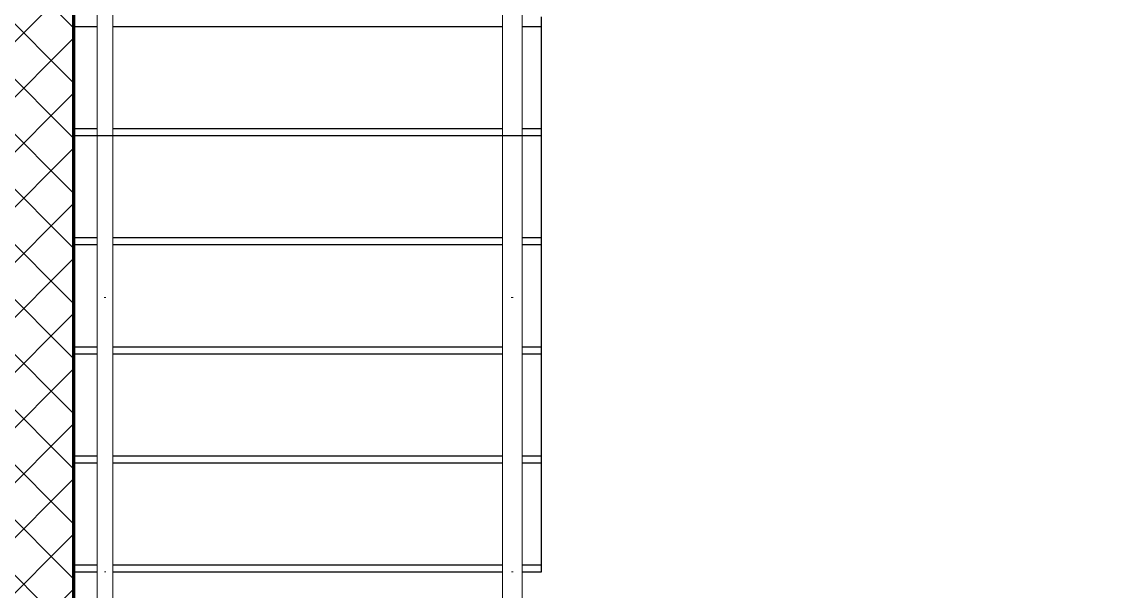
# Model space of a CAD drawing. Header units: millimetres. Extents: x -4391136 to -1798569, y -886572 to -291056.
# Drawn here: x -2385665 to -2382899, y -328362 to -326899 of the extents above; entities that cross this region are included whole.
import ezdxf

# ---------------------------------------------------------------- set-up
doc = ezdxf.new("R2010")
doc.units = ezdxf.units.MM
for name, color, linetype in [('_PP-Dim', 1, 'Continuous'), ('Xref-C-1-PP17-AR-2214-01-B$0$A-FLOR-E', 251, 'Continuous'), ('Xref-C-1-PP17-AR-2214-01-B$0$A-FLOR-HRAL', 251, 'Continuous'), ('Xref-C-1-PP17-AR-2214-01-B$0$A-Wall', 251, 'Continuous'), ('Xref-C-1-PP17-AR-2214-01-B$0$A-WALL-PATT', 251, 'Continuous'), ('Xref-C-1-PP17-AR-2214-01-B$0$S-BEAM', 251, 'Continuous'), ('Xref-C-1-PP17-AR-2214-01-B$0$S-STRS-E', 251, 'Continuous'), ('Xref-C-1-PP17-AR-2214-01-B$0$WALL-E', 251, 'Continuous')]:
    doc.layers.add(name, color=color, linetype=linetype)

# ---------------------------------------------------------------- blocks, each defined once
blk = doc.blocks.new('Xref-C-1-PP17-AR-2214-01-B$0$Top Rail Type - Top Rail_Internal_-V99-ENTRANCE 2 - LOWER ROOF FLOOR PLAN01-flat-1')
at = {"layer": 'Xref-C-1-PP17-AR-2214-01-B$0$A-FLOR-HRAL', "lineweight": 9}
for p, q in [((-2738492.744708747, -504316.9537766822), (-2738542.744708747, -504345.8212901417)), ((-2738492.744708747, -505454.4964230325), (-2738492.744708747, -504316.9537766822)), ((-2738542.744708747, -505454.4964230325), (-2738542.744708747, -504345.8212901417)), ((-2738542.744708747, -505454.4964230325), (-2738492.744708747, -505454.4964230325)), ((-2738542.744708747, -505454.4964230325), (-2738492.744708747, -505454.4964230325)), ((-2738542.744708747, -505848.9466707954), (-2738542.744708747, -505454.4964230325)), ((-2738492.744708747, -505798.9466707953), (-2738492.744708747, -505454.4964230325)), ((-2738137.744708745, -505798.9466707953), (-2738492.744708747, -505798.9466707953)), ((-2737017.744708746, -505798.9466707953), (-2738137.744708745, -505798.9466707953)), ((-2736942.11790655, -505798.9466707953), (-2737017.744708746, -505798.9466707953)), ((-2736942.11790655, -505848.9466707954), (-2736942.11790655, -505798.9466707953)), ((-2738137.744708745, -505848.9466707954), (-2738542.744708747, -505848.9466707954)), ((-2737017.744708746, -505848.9466707954), (-2738137.744708745, -505848.9466707954)), ((-2736942.11790655, -505848.9466707954), (-2737017.744708746, -505848.9466707954))]:
    blk.add_line(p, q, dxfattribs=at)
blk = doc.blocks.new('Xref-C-1-PP17-AR-2214-01-B$0$Top Rail Type - Top Rail_Internal_-30607441-ENTRANCE 2 - LOWER ROOF FLOOR PLAN01-flat-1')
at = {"layer": 'Xref-C-1-PP17-AR-2214-01-B$0$A-FLOR-HRAL', "lineweight": 9}
for p, q in [((-2737024.914614409, -505798.9466707959), (-2737768.91461441, -505798.9466707959)), ((-2736942.117906553, -505798.9466707959), (-2737024.914614409, -505798.9466707959)), ((-2736942.11790655, -505799.7985251381), (-2736942.11790655, -505848.0948164526)), ((-2736942.11790655, -505848.0948164526), (-2736942.11790655, -505799.7985251381)), ((-2737722.003110425, -505826.5598823771), (-2737722.003110425, -505821.3334592136)), ((-2737768.91461441, -505848.9466707958), (-2737024.914614409, -505848.9466707958)), ((-2737024.914614409, -505848.9466707958), (-2736942.117906553, -505848.9466707958))]:
    blk.add_line(p, q, dxfattribs=at)
blk.add_lwpolyline([(-2737017.767726824, -505825.9289741977), (-2737017.767726824, -505825.9289741977, 0.01161186178207558), (-2737017.767726823, -505821.9643673928)], format="xyb", dxfattribs=at)
blk = doc.blocks.new('Xref-C-1-PP17-AR-2214-01-B$0$Handrail Type - Handrail_Internal_-V98-ENTRANCE 2 - LOWER ROOF FLOOR PLAN01-flat-1')
at = {"layer": 'Xref-C-1-PP17-AR-2214-01-B$0$A-FLOR-HRAL', "lineweight": 9}
for p, q in [((-2739612.744708745, -506848.9466707954), (-2739612.744708745, -506948.9466707954)), ((-2738137.744708745, -506848.9466707954), (-2739612.744708745, -506848.9466707954)), ((-2737017.744708746, -506848.9466707954), (-2738137.744708745, -506848.9466707954)), ((-2736717.744708745, -506848.9466707954), (-2737017.744708746, -506848.9466707954)), ((-2736717.744708745, -506888.9466707954), (-2736717.744708745, -506848.9466707954)), ((-2739572.744708746, -506888.9466707954), (-2739572.744708746, -506948.9466707954)), ((-2738137.744708745, -506888.9466707954), (-2739572.744708746, -506888.9466707954)), ((-2737017.744708746, -506888.9466707954), (-2738137.744708745, -506888.9466707954)), ((-2736717.744708745, -506888.9466707954), (-2737017.744708746, -506888.9466707954)), ((-2739572.744708746, -506948.9466707954), (-2739612.744708745, -506948.9466707954))]:
    blk.add_line(p, q, dxfattribs=at)
blk = doc.blocks.new('Xref-C-1-PP17-AR-2214-01-B$0$Handrail Type - Handrail_Internal_-30607385-ENTRANCE 2 - LOWER ROOF FLOOR PLAN01-flat-1')
at = {"layer": 'Xref-C-1-PP17-AR-2214-01-B$0$A-FLOR-HRAL', "lineweight": 9}
for p, q in [((-2737023.480633277, -506848.946670796), (-2737759.480633277, -506848.946670796)), ((-2737721.951430089, -506871.0372400608), (-2737721.951430089, -506866.8561015301)), ((-2736717.744708748, -506848.9466707959), (-2737023.480633277, -506848.9466707959)), ((-2736717.744708745, -506849.6281542697), (-2736717.744708745, -506888.2651873212)), ((-2736717.744708745, -506888.2651873212), (-2736717.744708745, -506849.6281542697)), ((-2737759.480633277, -506888.946670796), (-2737023.480633277, -506888.946670796)), ((-2737023.480633277, -506888.946670796), (-2736717.744708748, -506888.946670796))]:
    blk.add_line(p, q, dxfattribs=at)
blk.add_lwpolyline([(-2737017.772790028, -506866.9643180949), (-2737017.772790028, -506866.9643180949, -0.0144252779932895), (-2737017.773794089, -506870.9285098599)], format="xyb", dxfattribs=at)
blk = doc.blocks.new('W-1-PP17-ENT2_REV00_20260526-152612_EX_LOPF-1')
at = {"layer": 'Xref-C-1-PP17-AR-2214-01-B$0$A-WALL-PATT', "lineweight": 9}
h = blk.add_hatch(dxfattribs=at)
h.set_pattern_fill('ACET-2D-FP_25', color=256, angle=-89.99999999999999, style=0, pattern_type=2)
h.set_pattern_definition([(315, (496648.9466707949, -2740142.744708746), (70.71067811865474, 70.71067811865478), []), (45, (496648.9466707949, -2740142.744708746), (-70.71067811865478, 70.71067811865474), [])])
h.paths.add_polyline_path([(-10300.00000000233, -499.9999999954016), (-10500.00000000233, -499.9999999954016), (-10500.00000000233, -4699.999999995867), (-10300.00000000233, -4699.999999995867)])
at = {"layer": 'Xref-C-1-PP17-AR-2214-01-B$0$A-FLOR-E'}
blk.add_line((-10300.00000000186, -500.0176397865289), (-10300.00000000186, -4699.999999999593), dxfattribs=at)
at = {"layer": 'Xref-C-1-PP17-AR-2214-01-B$0$A-Wall', "lineweight": 70}
blk.add_line((-10300.00000000186, -4699.999999999593), (-10300.00000000186, -499.9999999986612), dxfattribs=at)
at = {"layer": 'Xref-C-1-PP17-AR-2214-01-B$0$S-BEAM'}
blk.add_line((-10299.99999829847, -3150.008819893061), (-10299.99999829847, -599.9999999986612), dxfattribs=at)
at = {"layer": 'Xref-C-1-PP17-AR-2214-01-B$0$S-STRS-E'}
for p, q in [((-10300.00000000186, -500.0176397865289), (-10300.00000000186, -3124.999999999593)), ((-9100.000000001863, -3124.999999999593), (-9100.000000001863, -1699.999999998196)), ((-10300.00000000186, -1724.999999999593), (-10240.00000000186, -1724.999999999593)), ((-10200.00000000186, -1724.999999999593), (-9200.000000001863, -1724.999999999593)), ((-9150.000000001863, -1724.999999999593), (-9100.000000001863, -1724.999999999593)), ((-10300.00000000186, -1987.000000000058), (-10240.00000000186, -1987.000000000058)), ((-10200.00000000186, -1987.000000000058), (-9200.000000001863, -1987.000000000058)), ((-9150.000000001863, -1987.000000000058), (-9100.000000001863, -1987.000000000058)), ((-10300.00000000186, -2005.000000000058), (-9100.000000001863, -2005.000000000058)), ((-10300.00000000186, -2266.999999999593), (-10240.00000000186, -2266.999999999593)), ((-10200.00000000186, -2266.999999999593), (-9200.000000001863, -2266.999999999593)), ((-9150.000000001863, -2266.999999999593), (-9100.000000001863, -2266.999999999593)), ((-10300.00000000186, -2285.000000000058), (-10240.00000000186, -2285.000000000058)), ((-10200.00000000186, -2285.000000000058), (-9200.000000001863, -2285.000000000058)), ((-9150.000000001863, -2285.000000000058), (-9100.000000001863, -2285.000000000058)), ((-10300.00000000186, -2546.999999999593), (-10240.00000000186, -2546.999999999593)), ((-10300.00000000186, -2564.999999999593), (-10240.00000000186, -2564.999999999593)), ((-10200.00000000186, -2546.999999999593), (-9200.000000001863, -2546.999999999593)), ((-10200.00000000186, -2564.999999999593), (-9200.000000001863, -2564.999999999593)), ((-9150.000000001863, -2546.999999999593), (-9100.000000001863, -2546.999999999593)), ((-9150.000000001863, -2564.999999999593), (-9100.000000001863, -2564.999999999593)), ((-10300.00000000186, -2827.000000000058), (-10240.00000000186, -2827.000000000058)), ((-10300.00000000186, -2845.000000000058), (-10240.00000000186, -2845.000000000058)), ((-10200.00000000186, -2827.000000000058), (-9200.000000001863, -2827.000000000058)), ((-10200.00000000186, -2845.000000000058), (-9200.000000001863, -2845.000000000058)), ((-9150.000000001863, -2827.000000000058), (-9100.000000001863, -2827.000000000058)), ((-9150.000000001863, -2845.000000000058), (-9100.000000001863, -2845.000000000058)), ((-10300.00000000186, -3106.999999999593), (-10240.00000000186, -3106.999999999593)), ((-10300.00000000186, -3124.999999999593), (-10240.00000000186, -3124.999999999593)), ((-10200.00000000186, -3106.999999999593), (-9200.000000001863, -3106.999999999593)), ((-10200.00000000186, -3124.999999999593), (-9200.000000001863, -3124.999999999593)), ((-9150.000000001863, -3106.999999999593), (-9100.000000001863, -3106.999999999593)), ((-9150.000000001863, -3124.999999999593), (-9100.000000001863, -3124.999999999593))]:
    blk.add_line(p, q, dxfattribs=at)
at = {"layer": 'Xref-C-1-PP17-AR-2214-01-B$0$WALL-E'}
blk.add_line((-10300.00000000186, -500.0176397865289), (-10300.00000000186, -4699.999999999593), dxfattribs=at)
at = {"rotation": 270}
for name in ['Xref-C-1-PP17-AR-2214-01-B$0$Handrail Type - Handrail_Internal_-V98-ENTRANCE 2 - LOWER ROOF FLOOR PLAN01-flat-1', 'Xref-C-1-PP17-AR-2214-01-B$0$Top Rail Type - Top Rail_Internal_-V99-ENTRANCE 2 - LOWER ROOF FLOOR PLAN01-flat-1', 'Xref-C-1-PP17-AR-2214-01-B$0$Top Rail Type - Top Rail_Internal_-30607441-ENTRANCE 2 - LOWER ROOF FLOOR PLAN01-flat-1', 'Xref-C-1-PP17-AR-2214-01-B$0$Handrail Type - Handrail_Internal_-30607385-ENTRANCE 2 - LOWER ROOF FLOOR PLAN01-flat-1']:
    blk.add_blockref(name, (496648.9466707949, -2740142.744708746), dxfattribs=at)

msp = doc.modelspace()

# ---------------------------------------------------------------- block references
at = {"layer": '_PP-Dim'}
msp.add_blockref('W-1-PP17-ENT2_REV00_20260526-152612_EX_LOPF-1', (-2375230.573009264, -325186.9466707949), dxfattribs=at)

doc.saveas('drawing.dxf')
